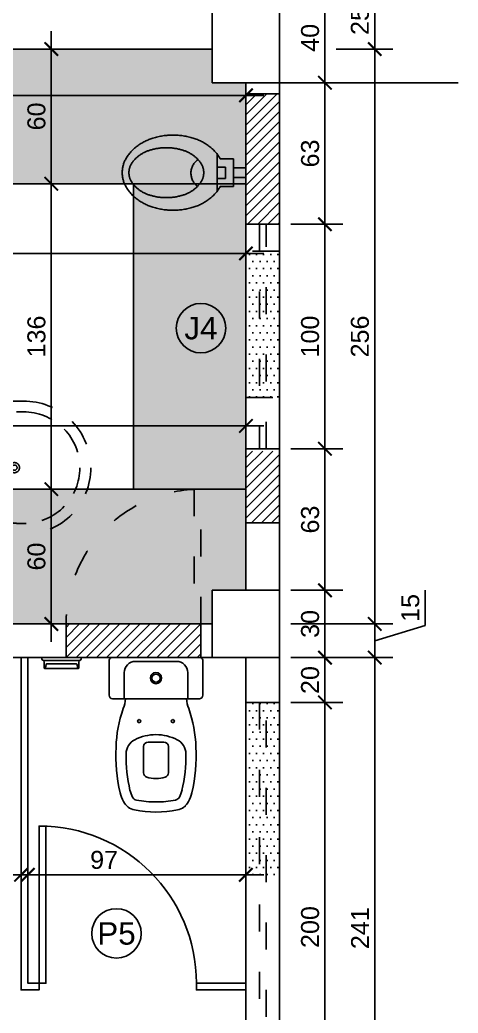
# Model space of a CAD drawing. Header units: millimetres. Extents: x 175 to 8625, y 306 to 3276.
# Drawn here: x 6472.6 to 6667.5, y 1021.3 to 1463.6 of the extents above; entities that cross this region are included whole.
import ezdxf
from ezdxf.enums import TextEntityAlignment as Align

# ---------------------------------------------------------------- set-up
doc = ezdxf.new("R2010")
doc.units = ezdxf.units.MM
doc.linetypes.add('ACAD_ISO03W100', pattern=[30, 12, -18])
for name, color, linetype in [('construir', 10, 'Continuous'), ('COTA', 8, 'Continuous'), ('demolir', 40, 'ACAD_ISO03W100'), ('Esquadrias', 4, 'Continuous'), ('Estrutura', 49, 'Continuous'), ('HACHURA', 8, 'Continuous'), ('LAYOUT', 7, 'Continuous'), ('LEGENDA', 7, 'Continuous'), ('PAREDE', 5, 'Continuous'), ('Texto', 7, 'Continuous')]:
    doc.layers.add(name, color=color, linetype=linetype)
doc.styles.add('ARIAL', font='Arial.ttf')
doc.dimstyles.new('COTA 50', dxfattribs={"dimscale": 0.5, "dimtxt": 16, "dimasz": 12, "dimexe": 16, "dimexo": 10, "dimgap": 5, "dimtad": 1, "dimrnd": 0.5, "dimtxsty": 'ARIAL', "dimblk": 'ARCHTICK', "dimcen": 2.5, "dimdle": 16, "dimclrd": 8, "dimclre": 8, "dimclrt": 7, "dimadec": 0, "dimazin": 0, "dimtfac": 1, "dimtmove": 1, "dimatfit": 3, "dimfxl": 1, "dimarcsym": 0})
pattern_1 = [(45, (522.1333, -8208.3852), (-2.245064, 2.245064), [])]

# ---------------------------------------------------------------- blocks, each defined once
blk = doc.blocks.new('BACIAVEST')
for p, q in [((-0.0839, -0.1285), (0.0829, -0.1285)), ((0.0829, -0.1285), (-0.0839, -0.1285)), ((0.0247, -0.0915), (-0.0258, -0.0915)), ((-0.0258, -0.0915), (-0.0258, -0.1285)), ((0.0247, -0.1285), (0.0247, -0.0915))]:
    blk.add_line(p, q)
for points in [[(-0.0214, -0.0552), (-0.0214, 0), (0.0214, 0), (0.0214, -0.0552)], [(-0.062, -0.114), (-0.062, -0.0552), (0.061, -0.0552), (0.061, -0.114)]]:
    blk.add_lwpolyline(points)
for points in [[(-0.062, -0.114, 0.105928), (-0.1189, -0.1642, 0.08512), (-0.1545, -0.2348, 0.0745), (-0.1679, -0.3241, 0.0745)], [(-0.1679, -0.3241, 0.0745), (-0.1545, -0.4134, 0.08512), (-0.1189, -0.484, 0.106253), (-0.0618, -0.5343, 0.128261), (-0.0005, -0.5503, 0.128261), (0.0608, -0.5343, 0.106253), (0.1178, -0.484, 0.08512), (0.1535, -0.4134, 0.0745), (0.1669, -0.3241, 0.0745), (0.1535, -0.2348, 0.08512), (0.1178, -0.1642, 0.105928), (0.061, -0.114, 0.128261)]]:
    blk.add_lwpolyline(points, format="xyb")
blk.add_lwpolyline([(-0.1118, -0.354, 0.067622), (-0.1028, -0.4202, 0.079943), (-0.0792, -0.4716, 0.107109), (-0.0405, -0.509, 0.139601), (-0.0005, -0.5204, 0.139601), (0.0395, -0.509, 0.107109), (0.0781, -0.4716, 0.079943), (0.1017, -0.4202, 0.067622), (0.1107, -0.354, 0.067622), (0.1017, -0.2878, 0.079943), (0.0781, -0.2363, 0.107109), (0.0395, -0.1989, 0.139601), (-0.0005, -0.1875, 0.139601), (-0.0405, -0.1989, 0.107109), (-0.0792, -0.2363, 0.079943), (-0.1028, -0.2878, 0.067622)], format="xyb", close=True)
blk.add_arc((-0.0023, -0.1712), 0.0733, 216.5851, 325.3227)
blk = doc.blocks.new('PIA15')
for p, q in [((-26.85, 4.15), (-26.85, 23.72)), ((-24.05, 26.52), (29.7, 26.52)), ((32.5, 23.72), (32.5, 4.15)), ((-13.24, 17.14), (18.89, 17.14)), ((-22.03, 8.58), (-22.03, 8.58)), ((-22.03, 4.23), (-22.03, 8.58)), ((27.6, 8.58), (27.6, 4.23))]:
    blk.add_line(p, q)
blk.add_lwpolyline([(-26.85, 4.15, 0.194066), (-17.81, -16.14, 0.194066), (2.78, -24.48, 0.194406), (23.43, -16.17, 0.194406), (32.5, 4.15)], format="xyb")
for centre, radius in [((-6.9, 21.72), 1.91), ((2.78, 21.72), 1.87), ((12.51, 21.72), 1.87), ((2.75, 9.48), 2.25), ((2.75, 9.48), 1.16)]:
    blk.add_circle(centre, radius)
for centre, radius, start, end in [((-24.05, 23.72), 2.8, 90, 180), ((29.7, 23.72), 2.8, 0, 90), ((-13.36, 8.47), 8.67, 89.1871, 179.2714), ((18.86, 8.47), 8.67, 0.7286, 90.8129), ((2.78, 5.26), 24.84, 182.3832, 226.1916), ((2.78, 5.26), 24.84, 313.8084, 357.6168), ((2.78, 5.26), 24.84, 226.1916, 270), ((2.78, 5.26), 24.84, 270, 313.8084)]:
    blk.add_arc(centre, radius, start, end)
blk = doc.blocks.new('_ArchTick')
at = {"layer": 'Texto', "color": 0, "const_width": 0.15}
blk.add_lwpolyline([(-0.5, -0.5), (0.5, 0.5)], dxfattribs=at)
blk = doc.blocks.new('*D51')
at = {"layer": 'COTA', "color": 8, "lineweight": -2, "transparency": 16777216}
for p, q in [((6573.13, 1385.6), (6573.13, 1351.6)), ((6013.13, 1364.6), (6013.13, 1351.6)), ((6581.13, 1359.6), (6005.13, 1359.6))]:
    blk.add_line(p, q, dxfattribs=at)
at = {"layer": 'Defpoints', "color": 0, "lineweight": -3, "transparency": 16777216}
for p in [(6573.13, 1390.6), (6013.13, 1369.6), (6013.13, 1359.6)]:
    blk.add_point(p, dxfattribs=at)
at = {"layer": 'COTA', "color": 8, "lineweight": -2, "transparency": 16777216, "xscale": 6, "yscale": 6, "zscale": 6, "rotation": 180}
blk.add_blockref('_ArchTick', (6013.13, 1359.6), dxfattribs=at)
at = {"layer": 'COTA', "color": 8, "lineweight": -2, "transparency": 16777216, "xscale": 6, "yscale": 6, "zscale": 6}
blk.add_blockref('_ArchTick', (6573.13, 1359.6), dxfattribs=at)
at = {"layer": 'COTA', "color": 7, "lineweight": -2, "transparency": 16777216, "insert": (6293.13, 1366.19), "char_height": 8, "attachment_point": 5, "style": 'ARIAL'}
blk.add_mtext('560', dxfattribs=at)
blk = doc.blocks.new('IND.ESQ.')
at = {"layer": 'Texto'}
blk.add_circle((0, 0), 5.5, dxfattribs=at)
at = {"layer": 'Texto', "style": 'ARIAL'}
blk.add_attdef('PP', text='', height=5, dxfattribs=at).set_placement((0, 0), align=Align.MIDDLE_CENTER)
blk = doc.blocks.new('*D66')
at = {"layer": 'COTA', "color": 8, "lineweight": -2, "transparency": 16777216}
for p, q in [((6406.13, 1094.6), (6406.13, 1074.88)), ((6473.13, 1094.6), (6473.13, 1074.88)), ((6398.13, 1082.88), (6481.13, 1082.88))]:
    blk.add_line(p, q, dxfattribs=at)
at = {"layer": 'Defpoints', "color": 0, "lineweight": -3, "transparency": 16777216}
for p in [(6406.13, 1099.6), (6473.13, 1099.6), (6473.13, 1082.88)]:
    blk.add_point(p, dxfattribs=at)
at = {"layer": 'COTA', "color": 8, "lineweight": -2, "transparency": 16777216, "xscale": 6, "yscale": 6, "zscale": 6, "rotation": 180}
blk.add_blockref('_ArchTick', (6406.13, 1082.88), dxfattribs=at)
at = {"layer": 'COTA', "color": 8, "lineweight": -2, "transparency": 16777216, "xscale": 6, "yscale": 6, "zscale": 6}
blk.add_blockref('_ArchTick', (6473.13, 1082.88), dxfattribs=at)
at = {"layer": 'COTA', "color": 7, "lineweight": -2, "transparency": 16777216, "insert": (6439.63, 1089.47), "char_height": 8, "attachment_point": 5, "style": 'ARIAL'}
blk.add_mtext('67', dxfattribs=at)
blk = doc.blocks.new('*D67')
at = {"layer": 'COTA', "color": 8, "lineweight": -2, "transparency": 16777216}
for p, q in [((6476.13, 1102.1), (6476.13, 1074.88)), ((6573.13, 1102.1), (6573.13, 1074.88)), ((6468.13, 1082.88), (6581.13, 1082.88))]:
    blk.add_line(p, q, dxfattribs=at)
at = {"layer": 'Defpoints', "color": 0, "lineweight": -3, "transparency": 16777216}
for p in [(6476.13, 1107.1), (6573.13, 1107.1), (6573.13, 1082.88)]:
    blk.add_point(p, dxfattribs=at)
at = {"layer": 'COTA', "color": 8, "lineweight": -2, "transparency": 16777216, "xscale": 6, "yscale": 6, "zscale": 6, "rotation": 180}
blk.add_blockref('_ArchTick', (6476.13, 1082.88), dxfattribs=at)
at = {"layer": 'COTA', "color": 8, "lineweight": -2, "transparency": 16777216, "xscale": 6, "yscale": 6, "zscale": 6}
blk.add_blockref('_ArchTick', (6573.13, 1082.88), dxfattribs=at)
at = {"layer": 'COTA', "color": 7, "lineweight": -2, "transparency": 16777216, "insert": (6510.05, 1089.47), "char_height": 8, "attachment_point": 5, "style": 'ARIAL'}
blk.add_mtext('97', dxfattribs=at)
blk = doc.blocks.new('*D72')
at = {"layer": 'COTA', "color": 8, "lineweight": -2, "transparency": 16777216}
for p, q in [((6630.46, 1483.6), (6630.46, 1442.6)), ((6609.72, 1475.6), (6638.46, 1475.6)), ((6613.31, 1450.6), (6638.46, 1450.6))]:
    blk.add_line(p, q, dxfattribs=at)
at = {"layer": 'Defpoints', "color": 0, "lineweight": -3, "transparency": 16777216}
for p in [(6604.72, 1475.6), (6608.31, 1450.6), (6630.46, 1450.6)]:
    blk.add_point(p, dxfattribs=at)
at = {"layer": 'COTA', "color": 8, "lineweight": -2, "transparency": 16777216, "xscale": 6, "yscale": 6, "zscale": 6}
for p, rotation in [((6630.46, 1475.6), 90), ((6630.46, 1450.6), 270)]:
    blk.add_blockref('_ArchTick', p, dxfattribs=dict(at, rotation=rotation))
at = {"layer": 'COTA', "color": 7, "lineweight": -2, "transparency": 16777216, "insert": (6623.88, 1463.1), "char_height": 8, "attachment_point": 5, "rotation": 90, "style": 'ARIAL'}
blk.add_mtext('25', dxfattribs=at)
blk = doc.blocks.new('*D73')
at = {"layer": 'COTA', "color": 8, "lineweight": -2, "transparency": 16777216}
for p, q in [((6630.46, 1458.6), (6630.46, 1186.6)), ((6613.31, 1450.6), (6638.46, 1450.6)), ((6593.13, 1194.6), (6638.46, 1194.6))]:
    blk.add_line(p, q, dxfattribs=at)
at = {"layer": 'Defpoints', "color": 0, "lineweight": -3, "transparency": 16777216}
for p in [(6608.31, 1450.6), (6588.13, 1194.6), (6630.46, 1194.6)]:
    blk.add_point(p, dxfattribs=at)
at = {"layer": 'COTA', "color": 8, "lineweight": -2, "transparency": 16777216, "xscale": 6, "yscale": 6, "zscale": 6}
for p, rotation in [((6630.46, 1450.6), 90), ((6630.46, 1194.6), 270)]:
    blk.add_blockref('_ArchTick', p, dxfattribs=dict(at, rotation=rotation))
at = {"layer": 'COTA', "color": 7, "lineweight": -2, "transparency": 16777216, "insert": (6623.88, 1322.6), "char_height": 8, "attachment_point": 5, "rotation": 90, "style": 'ARIAL'}
blk.add_mtext('256', dxfattribs=at)
blk = doc.blocks.new('*D74')
at = {"layer": 'COTA', "color": 8, "lineweight": -2, "transparency": 16777216}
for p, q in [((6652.88, 1193.83), (6652.88, 1209.6)), ((6630.46, 1202.6), (6630.46, 1171.6)), ((6593.13, 1194.6), (6638.46, 1194.6)), ((6630.46, 1187.1), (6652.88, 1193.83)), ((6593.13, 1179.6), (6638.46, 1179.6))]:
    blk.add_line(p, q, dxfattribs=at)
at = {"layer": 'Defpoints', "color": 0, "lineweight": -3, "transparency": 16777216}
for p in [(6588.13, 1194.6), (6588.13, 1179.6), (6630.46, 1179.6)]:
    blk.add_point(p, dxfattribs=at)
at = {"layer": 'COTA', "color": 8, "lineweight": -2, "transparency": 16777216, "xscale": 6, "yscale": 6, "zscale": 6}
for p, rotation in [((6630.46, 1194.6), 90), ((6630.46, 1179.6), 270)]:
    blk.add_blockref('_ArchTick', p, dxfattribs=dict(at, rotation=rotation))
at = {"layer": 'COTA', "color": 7, "lineweight": -2, "transparency": 16777216, "insert": (6646.29, 1201.71), "char_height": 8, "attachment_point": 5, "rotation": 90, "style": 'ARIAL'}
blk.add_mtext('15', dxfattribs=at)
blk = doc.blocks.new('*D75')
at = {"layer": 'COTA', "color": 8, "lineweight": -2, "transparency": 16777216}
for p, q in [((6630.46, 1187.6), (6630.46, 930.6)), ((6593.13, 1179.6), (6638.46, 1179.6)), ((6593.13, 938.6), (6638.46, 938.6))]:
    blk.add_line(p, q, dxfattribs=at)
at = {"layer": 'Defpoints', "color": 0, "lineweight": -3, "transparency": 16777216}
for p in [(6588.13, 1179.6), (6588.13, 938.6), (6630.46, 938.6)]:
    blk.add_point(p, dxfattribs=at)
at = {"layer": 'COTA', "color": 8, "lineweight": -2, "transparency": 16777216, "xscale": 6, "yscale": 6, "zscale": 6}
for p, rotation in [((6630.46, 1179.6), 90), ((6630.46, 938.6), 270)]:
    blk.add_blockref('_ArchTick', p, dxfattribs=dict(at, rotation=rotation))
at = {"layer": 'COTA', "color": 7, "lineweight": -2, "transparency": 16777216, "insert": (6623.94, 1059.1), "char_height": 8, "attachment_point": 5, "rotation": 90, "style": 'ARIAL'}
blk.add_mtext('241', dxfattribs=at)
blk = doc.blocks.new('*D197')
at = {"layer": 'COTA', "color": 8, "lineweight": -2, "transparency": 16777216}
for p, q in [((6253.13, 1445.6), (6253.13, 1421.98)), ((6245.13, 1429.98), (6581.13, 1429.98)), ((6573.13, 1430.6), (6573.13, 1421.98))]:
    blk.add_line(p, q, dxfattribs=at)
at = {"layer": 'Defpoints', "color": 0, "lineweight": -3, "transparency": 16777216}
for p in [(6253.13, 1450.6), (6573.13, 1435.6), (6573.13, 1429.98)]:
    blk.add_point(p, dxfattribs=at)
at = {"layer": 'COTA', "color": 8, "lineweight": -2, "transparency": 16777216, "xscale": 6, "yscale": 6, "zscale": 6, "rotation": 180}
blk.add_blockref('_ArchTick', (6253.13, 1429.98), dxfattribs=at)
at = {"layer": 'COTA', "color": 8, "lineweight": -2, "transparency": 16777216, "xscale": 6, "yscale": 6, "zscale": 6}
blk.add_blockref('_ArchTick', (6573.13, 1429.98), dxfattribs=at)
at = {"layer": 'COTA', "color": 7, "lineweight": -2, "transparency": 16777216, "insert": (6413.13, 1436.57), "char_height": 8, "attachment_point": 5, "style": 'ARIAL'}
blk.add_mtext('320', dxfattribs=at)
blk = doc.blocks.new('*D198')
at = {"layer": 'COTA', "color": 8, "lineweight": -2, "transparency": 16777216}
for p, q in [((6486.56, 1458.6), (6486.56, 1382.6)), ((6553.13, 1450.6), (6478.56, 1450.6)), ((6518.13, 1390.6), (6478.56, 1390.6))]:
    blk.add_line(p, q, dxfattribs=at)
at = {"layer": 'Defpoints', "color": 0, "lineweight": -3, "transparency": 16777216}
for p in [(6558.13, 1450.6), (6486.56, 1390.6), (6523.13, 1390.6)]:
    blk.add_point(p, dxfattribs=at)
at = {"layer": 'COTA', "color": 8, "lineweight": -2, "transparency": 16777216, "xscale": 6, "yscale": 6, "zscale": 6}
for p, rotation in [((6486.56, 1450.6), 90), ((6486.56, 1390.6), 270)]:
    blk.add_blockref('_ArchTick', p, dxfattribs=dict(at, rotation=rotation))
at = {"layer": 'COTA', "color": 7, "lineweight": -2, "transparency": 16777216, "insert": (6479.97, 1420.6), "char_height": 8, "attachment_point": 5, "rotation": 90, "style": 'ARIAL'}
blk.add_mtext('60', dxfattribs=at)
blk = doc.blocks.new('*D199')
at = {"layer": 'COTA', "color": 8, "lineweight": -2, "transparency": 16777216}
for p, q in [((6486.56, 1398.6), (6486.56, 1246.6)), ((6518.13, 1390.6), (6478.56, 1390.6)), ((6503.13, 1254.6), (6478.56, 1254.6))]:
    blk.add_line(p, q, dxfattribs=at)
at = {"layer": 'Defpoints', "color": 0, "lineweight": -3, "transparency": 16777216}
for p in [(6523.13, 1390.6), (6486.56, 1254.6), (6508.13, 1254.6)]:
    blk.add_point(p, dxfattribs=at)
at = {"layer": 'COTA', "color": 8, "lineweight": -2, "transparency": 16777216, "xscale": 6, "yscale": 6, "zscale": 6}
for p, rotation in [((6486.56, 1390.6), 90), ((6486.56, 1254.6), 270)]:
    blk.add_blockref('_ArchTick', p, dxfattribs=dict(at, rotation=rotation))
at = {"layer": 'COTA', "color": 7, "lineweight": -2, "transparency": 16777216, "insert": (6479.97, 1322.6), "char_height": 8, "attachment_point": 5, "rotation": 90, "style": 'ARIAL'}
blk.add_mtext('136', dxfattribs=at)
blk = doc.blocks.new('*D200')
at = {"layer": 'COTA', "color": 8, "lineweight": -2, "transparency": 16777216}
for p, q in [((6486.56, 1262.6), (6486.56, 1186.6)), ((6503.13, 1254.6), (6478.56, 1254.6)), ((6518.13, 1194.6), (6478.56, 1194.6))]:
    blk.add_line(p, q, dxfattribs=at)
at = {"layer": 'Defpoints', "color": 0, "lineweight": -3, "transparency": 16777216}
for p in [(6508.13, 1254.6), (6486.56, 1194.6), (6523.13, 1194.6)]:
    blk.add_point(p, dxfattribs=at)
at = {"layer": 'COTA', "color": 8, "lineweight": -2, "transparency": 16777216, "xscale": 6, "yscale": 6, "zscale": 6}
for p, rotation in [((6486.56, 1254.6), 90), ((6486.56, 1194.6), 270)]:
    blk.add_blockref('_ArchTick', p, dxfattribs=dict(at, rotation=rotation))
at = {"layer": 'COTA', "color": 7, "lineweight": -2, "transparency": 16777216, "insert": (6479.97, 1224.6), "char_height": 8, "attachment_point": 5, "rotation": 90, "style": 'ARIAL'}
blk.add_mtext('60', dxfattribs=at)
blk = doc.blocks.new('*D202')
at = {"layer": 'COTA', "color": 8, "lineweight": -2, "transparency": 16777216}
for p, q in [((6198.13, 1267.6), (6198.13, 1290.76)), ((6573.13, 1277.57), (6573.13, 1290.76)), ((6190.13, 1282.76), (6581.13, 1282.76))]:
    blk.add_line(p, q, dxfattribs=at)
at = {"layer": 'Defpoints', "color": 0, "lineweight": -3, "transparency": 16777216}
for p in [(6573.13, 1282.76), (6573.13, 1272.57), (6198.13, 1262.6)]:
    blk.add_point(p, dxfattribs=at)
at = {"layer": 'COTA', "color": 8, "lineweight": -2, "transparency": 16777216, "xscale": 6, "yscale": 6, "zscale": 6, "rotation": 180}
blk.add_blockref('_ArchTick', (6198.13, 1282.76), dxfattribs=at)
at = {"layer": 'COTA', "color": 8, "lineweight": -2, "transparency": 16777216, "xscale": 6, "yscale": 6, "zscale": 6}
blk.add_blockref('_ArchTick', (6573.13, 1282.76), dxfattribs=at)
at = {"layer": 'COTA', "color": 7, "lineweight": -2, "transparency": 16777216, "insert": (6385.63, 1289.35), "char_height": 8, "attachment_point": 5, "style": 'ARIAL'}
blk.add_mtext('375', dxfattribs=at)
blk = doc.blocks.new('*D240')
at = {"layer": 'COTA', "color": 8, "lineweight": -2, "transparency": 16777216}
for p, q in [((6608.31, 951.6), (6608.31, 1167.6)), ((6593.13, 1159.6), (6616.31, 1159.6)), ((6593.13, 959.6), (6616.31, 959.6))]:
    blk.add_line(p, q, dxfattribs=at)
at = {"layer": 'Defpoints', "color": 0, "lineweight": -3, "transparency": 16777216}
for p in [(6588.13, 1159.6), (6608.31, 1159.6), (6588.13, 959.6)]:
    blk.add_point(p, dxfattribs=at)
at = {"layer": 'COTA', "color": 8, "lineweight": -2, "transparency": 16777216, "xscale": 6, "yscale": 6, "zscale": 6}
for p, rotation in [((6608.31, 1159.6), 90), ((6608.31, 959.6), 270)]:
    blk.add_blockref('_ArchTick', p, dxfattribs=dict(at, rotation=rotation))
at = {"layer": 'COTA', "color": 7, "lineweight": -2, "transparency": 16777216, "insert": (6601.72, 1059.6), "char_height": 8, "attachment_point": 5, "rotation": 90, "style": 'ARIAL'}
blk.add_mtext('200', dxfattribs=at)
blk = doc.blocks.new('*D241')
at = {"layer": 'COTA', "color": 8, "lineweight": -2, "transparency": 16777216}
for p, q in [((6608.31, 1151.6), (6608.31, 1187.6)), ((6593.13, 1179.6), (6616.31, 1179.6)), ((6593.13, 1159.6), (6616.31, 1159.6))]:
    blk.add_line(p, q, dxfattribs=at)
at = {"layer": 'Defpoints', "color": 0, "lineweight": -3, "transparency": 16777216}
for p in [(6588.13, 1179.6), (6608.31, 1179.6), (6588.13, 1159.6)]:
    blk.add_point(p, dxfattribs=at)
at = {"layer": 'COTA', "color": 8, "lineweight": -2, "transparency": 16777216, "xscale": 6, "yscale": 6, "zscale": 6}
for p, rotation in [((6608.31, 1179.6), 90), ((6608.31, 1159.6), 270)]:
    blk.add_blockref('_ArchTick', p, dxfattribs=dict(at, rotation=rotation))
at = {"layer": 'COTA', "color": 7, "lineweight": -2, "transparency": 16777216, "insert": (6601.72, 1169.6), "char_height": 8, "attachment_point": 5, "rotation": 90, "style": 'ARIAL'}
blk.add_mtext('20', dxfattribs=at)
blk = doc.blocks.new('*D242')
at = {"layer": 'COTA', "color": 8, "lineweight": -2, "transparency": 16777216}
for p, q in [((6608.31, 1171.6), (6608.31, 1217.6)), ((6593.13, 1209.6), (6616.31, 1209.6)), ((6593.13, 1179.6), (6616.31, 1179.6))]:
    blk.add_line(p, q, dxfattribs=at)
at = {"layer": 'Defpoints', "color": 0, "lineweight": -3, "transparency": 16777216}
for p in [(6588.13, 1209.6), (6608.31, 1209.6), (6588.13, 1179.6)]:
    blk.add_point(p, dxfattribs=at)
at = {"layer": 'COTA', "color": 8, "lineweight": -2, "transparency": 16777216, "xscale": 6, "yscale": 6, "zscale": 6}
for p, rotation in [((6608.31, 1209.6), 90), ((6608.31, 1179.6), 270)]:
    blk.add_blockref('_ArchTick', p, dxfattribs=dict(at, rotation=rotation))
at = {"layer": 'COTA', "color": 7, "lineweight": -2, "transparency": 16777216, "insert": (6601.72, 1194.6), "char_height": 8, "attachment_point": 5, "rotation": 90, "style": 'ARIAL'}
blk.add_mtext('30', dxfattribs=at)
blk = doc.blocks.new('*D243')
at = {"layer": 'COTA', "color": 8, "lineweight": -2, "transparency": 16777216}
for p, q in [((6608.31, 1201.6), (6608.31, 1280.57)), ((6593.13, 1272.57), (6616.31, 1272.57)), ((6593.13, 1209.6), (6616.31, 1209.6))]:
    blk.add_line(p, q, dxfattribs=at)
at = {"layer": 'Defpoints', "color": 0, "lineweight": -3, "transparency": 16777216}
for p in [(6588.13, 1272.57), (6608.31, 1272.57), (6588.13, 1209.6)]:
    blk.add_point(p, dxfattribs=at)
at = {"layer": 'COTA', "color": 8, "lineweight": -2, "transparency": 16777216, "xscale": 6, "yscale": 6, "zscale": 6}
for p, rotation in [((6608.31, 1272.57), 90), ((6608.31, 1209.6), 270)]:
    blk.add_blockref('_ArchTick', p, dxfattribs=dict(at, rotation=rotation))
at = {"layer": 'COTA', "color": 7, "lineweight": -2, "transparency": 16777216, "insert": (6601.72, 1241.08), "char_height": 8, "attachment_point": 5, "rotation": 90, "style": 'ARIAL'}
blk.add_mtext('63', dxfattribs=at)
blk = doc.blocks.new('*D244')
at = {"layer": 'COTA', "color": 8, "lineweight": -2, "transparency": 16777216}
for p, q in [((6608.31, 1264.57), (6608.31, 1380.6)), ((6593.13, 1372.6), (6616.31, 1372.6)), ((6593.13, 1272.57), (6616.31, 1272.57))]:
    blk.add_line(p, q, dxfattribs=at)
at = {"layer": 'Defpoints', "color": 0, "lineweight": -3, "transparency": 16777216}
for p in [(6588.13, 1372.6), (6608.31, 1372.6), (6588.13, 1272.57)]:
    blk.add_point(p, dxfattribs=at)
at = {"layer": 'COTA', "color": 8, "lineweight": -2, "transparency": 16777216, "xscale": 6, "yscale": 6, "zscale": 6}
for p, rotation in [((6608.31, 1372.6), 90), ((6608.31, 1272.57), 270)]:
    blk.add_blockref('_ArchTick', p, dxfattribs=dict(at, rotation=rotation))
at = {"layer": 'COTA', "color": 7, "lineweight": -2, "transparency": 16777216, "insert": (6601.72, 1322.58), "char_height": 8, "attachment_point": 5, "rotation": 90, "style": 'ARIAL'}
blk.add_mtext('100', dxfattribs=at)
blk = doc.blocks.new('*D245')
at = {"layer": 'COTA', "color": 8, "lineweight": -2, "transparency": 16777216}
for p, q in [((6608.31, 1364.6), (6608.31, 1443.6)), ((6593.13, 1435.6), (6616.31, 1435.6)), ((6593.13, 1372.6), (6616.31, 1372.6))]:
    blk.add_line(p, q, dxfattribs=at)
at = {"layer": 'Defpoints', "color": 0, "lineweight": -3, "transparency": 16777216}
for p in [(6588.13, 1435.6), (6608.31, 1435.6), (6588.13, 1372.6)]:
    blk.add_point(p, dxfattribs=at)
at = {"layer": 'COTA', "color": 8, "lineweight": -2, "transparency": 16777216, "xscale": 6, "yscale": 6, "zscale": 6}
for p, rotation in [((6608.31, 1435.6), 90), ((6608.31, 1372.6), 270)]:
    blk.add_blockref('_ArchTick', p, dxfattribs=dict(at, rotation=rotation))
at = {"layer": 'COTA', "color": 7, "lineweight": -2, "transparency": 16777216, "insert": (6601.72, 1404.1), "char_height": 8, "attachment_point": 5, "rotation": 90, "style": 'ARIAL'}
blk.add_mtext('63', dxfattribs=at)
blk = doc.blocks.new('*D246')
at = {"layer": 'COTA', "color": 8, "lineweight": -2, "transparency": 16777216}
for p, q in [((6608.31, 1427.6), (6608.31, 1483.6)), ((6593.13, 1475.6), (6616.31, 1475.6)), ((6593.13, 1435.6), (6616.31, 1435.6))]:
    blk.add_line(p, q, dxfattribs=at)
at = {"layer": 'Defpoints', "color": 0, "lineweight": -3, "transparency": 16777216}
for p in [(6588.13, 1475.6), (6608.31, 1475.6), (6588.13, 1435.6)]:
    blk.add_point(p, dxfattribs=at)
at = {"layer": 'COTA', "color": 8, "lineweight": -2, "transparency": 16777216, "xscale": 6, "yscale": 6, "zscale": 6}
for p, rotation in [((6608.31, 1475.6), 90), ((6608.31, 1435.6), 270)]:
    blk.add_blockref('_ArchTick', p, dxfattribs=dict(at, rotation=rotation))
at = {"layer": 'COTA', "color": 7, "lineweight": -2, "transparency": 16777216, "insert": (6601.72, 1455.6), "char_height": 8, "attachment_point": 5, "rotation": 90, "style": 'ARIAL'}
blk.add_mtext('40', dxfattribs=at)
blk = doc.blocks.new('VS CX - PLANTA')
at = {"color": 9, "linetype": 'Continuous'}
for p, q in [((-5.5, 51.3), (-5.5, 39.66)), ((5.5, 51.3), (5.5, 39.66)), ((-3.5, 37.66), (3.5, 37.66))]:
    blk.add_line(p, q, dxfattribs=at)
at = {"color": 9, "linetype": 'Continuous', "ltscale": 5}
for p, q in [((-14.1, 18.3), (-14.1, 6.7)), ((14.1, 18.3), (14.1, 6.7)), ((-9.1, 1.7), (0, 1.7)), ((9.1, 1.7), (0, 1.7))]:
    blk.add_line(p, q, dxfattribs=at)
at = {"linetype": 'Continuous', "ltscale": 5}
for p in [(-13.56, 18.3), (13.56, 18.3)]:
    blk.add_line(p, (0, 18.3), dxfattribs=at)
blk.add_lwpolyline([(13.56, 18.3, -0.056416), (14.55, 22.7, 0.079929), (17.75, 39.88, 0.068257), (15.95, 60.2, 0.052344), (14.48, 64.12, 0.23374), (9.52, 67.86, 0.098725), (-9.52, 67.86, 0.233803), (-14.48, 64.12, 0.052356), (-15.95, 60.2, 0.068131), (-17.75, 39.94, 0.080193), (-14.55, 22.7, -0.056378), (-13.56, 18.3), (-19.3, 18.3, 0.41424), (-20.8, 16.8), (-20.8, 1.2, 0.414167), (-19.6, 0), (19.6, 0, 0.414167), (20.8, 1.2), (20.8, 16.8, 0.414267), (19.3, 18.3)], format="xyb", close=True)
at = {"linetype": 'Continuous'}
blk.add_circle((0, 9.15), 2.5, dxfattribs=at)
at = {"color": 9, "linetype": 'Continuous'}
blk.add_circle((0, 9.15), 1.8, dxfattribs=at)
at = {"linetype": 'Continuous', "ltscale": 5}
for centre, radius, start, end in [((3.4, 55.14), 15.5, 153.3514, 165.3423), ((-8.22, 60.98), 2.5, 99.6913, 153.3651), ((0.01, 20.11), 44.19, 90.0085, 101.2875), ((0, 20.09), 44.21, 78.625, 90.0036), ((8.22, 60.98), 2.5, 26.6178, 78.3765), ((-3.4, 55.15), 15.5, 14.6385, 26.6424), ((57.16, 43.49), 70.5, 167.1244, 180.5295), ((-57.17, 43.49), 70.51, 359.4596, 12.8751), ((-6.33, 42.89), 7, 180.5826, 243.8431), ((6.33, 42.89), 7, 296.1569, 359.4174), ((0, 54.75), 20.45, 242.5778, 270.0077), ((0, 54.75), 20.44, 270.0008, 297.4329), ((-7.5, 28.3), 0.7, 90, 270), ((-7.5, 28.3), 0.7, 270, 90), ((7.5, 28.3), 0.7, 90, 270), ((7.5, 28.3), 0.7, 270, 90)]:
    blk.add_arc(centre, radius, start, end, dxfattribs=at)
at = {"color": 9, "linetype": 'Continuous'}
for centre, radius, start, end in [((-3.5, 51.3), 2, 108.223, 180), ((0, 40.66), 13.19, 71.777, 108.223), ((3.5, 51.3), 2, 0, 71.777), ((-3.5, 39.66), 2, 180, 270)]:
    blk.add_arc(centre, radius, start, end, dxfattribs=at)
at = {"color": 9, "linetype": 'Continuous', "ltscale": 25}
blk.add_arc((3.5, 39.66), 2, 270, 0, dxfattribs=at)
at = {"color": 9, "linetype": 'Continuous', "ltscale": 5}
for centre, start, end in [((-9.1, 6.7), 180, 270), ((9.1, 6.7), 270, 0)]:
    blk.add_arc(centre, 5, start, end, dxfattribs=at)
at = {"color": 0, "linetype": 'ByBlock', "ltscale": 5}
blk.add_point((12.91, 66.18), dxfattribs=at)
blk = doc.blocks.new('PAPELEIRA - PLANTA')
blk.add_lwpolyline([(-4.84, -7.42, 0.415896), (-4.53, -7.73), (-2, -7.73, -0.331623), (-1.21, -8.31, 0.331667), (-0.62, -8.76), (-0.42, -8.76, 0.423394), (0, -8.34), (0, 8.34, 0.414552), (-0.41, 8.76), (-0.62, 8.76, 0.33125), (-1.21, 8.31, -0.331623), (-2, 7.73), (-4.53, 7.73, 0.416002), (-4.84, 7.42)], format="xyb", close=True)
at = {"color": 9, "linetype": 'Continuous', "ltscale": 2.5}
blk.add_lwpolyline([(-4.84, 7.42, 0.373522), (-4.57, 7.11), (-3.05, 6.9, -0.374701), (-2.78, 6.59), (-2.78, -6.59, -0.374986), (-3.05, -6.9), (-4.57, -7.11, 0.373209), (-4.84, -7.42, 0.00147)], format="xyb", dxfattribs=at)
at = {"linetype": 'Continuous', "ltscale": 2.5}
blk.add_lwpolyline([(-1.24, -8.24), (-1.24, 8.24)], dxfattribs=at)

msp = doc.modelspace()

# ---------------------------------------------------------------- hatches: boundary and pattern name
at = {"layer": 'construir'}
h = msp.add_hatch(dxfattribs=at)
h.set_pattern_fill('ANSI31', color=256, style=0)
h.set_pattern_definition(pattern_1)
h.paths.add_polyline_path([(6588.133, 1430.603), (6573.133, 1430.603), (6573.133, 1372.603), (6588.133, 1372.603)])
h.paths.add_polyline_path([(6588.133, 1271.567), (6573.133, 1271.567), (6573.133, 1239.603), (6588.133, 1239.603)])
h.paths.add_polyline_path([(6553.133, 1194.603), (6493.133, 1194.603), (6493.133, 1179.603), (6553.133, 1179.603)])
h = msp.add_hatch(dxfattribs=at)
h.set_pattern_fill('ANSI31', color=256, style=0)
h.set_pattern_definition(pattern_1)
h.paths.add_polyline_path([(6013.133, 1340.603), (5998.133, 1340.603), (5998.133, 1330.603), (6003.133, 1330.603), (6013.133, 1330.603)])
h.paths.add_polyline_path([(6460.133, 1194.603), (6198.133, 1194.603), (6198.133, 1254.603), (6198.133, 1330.603), (6035.133, 1330.603), (6020.133, 1330.603), (6003.133, 1330.603), (5998.133, 1330.603), (5998.133, 1325.603), (5998.133, 1315.603), (6013.133, 1315.603), (6141.233, 1315.603, -0.0305024), (6141.308, 1315.603), (6183.133, 1315.603), (6183.133, 1165.603), (6013.133, 1165.603), (6013.133, 1194.603), (5998.133, 1194.603), (5955.133, 1194.603), (5933.133, 1194.603), (5933.133, 1179.603), (5998.133, 1179.603), (5998.133, 1165.603), (5933.133, 1165.603), (5933.133, 1150.603), (5955.133, 1150.603), (6173.133, 1150.603), (6198.133, 1150.603), (6198.133, 1179.603), (6460.133, 1179.603)])
h.paths.add_polyline_path([(6588.133, 959.603), (6588.133, 903.603), (6573.133, 903.603), (6573.133, 923.603), (5933.133, 923.603), (5933.133, 938.603), (6573.133, 938.603), (6573.133, 959.603)])
h.paths.add_polyline_path([(6013.133, 1315.603), (5998.133, 1315.603), (5998.133, 1305.603), (6013.133, 1305.603)], flags=17)
h.paths.add_polyline_path([(5998.133, 1330.603), (6013.133, 1330.603), (6013.133, 1305.603), (5998.133, 1305.603)])
at = {"layer": 'demolir'}
h = msp.add_hatch(dxfattribs=at)
h.set_pattern_fill('DOTS', color=256, scale=2, style=0)
h.set_pattern_definition([(0, (6438.1333, -4838.4396), (1.5875, 3.175), [0, -3.175])])
h.paths.add_polyline_path([(6582.133, 1360.603), (6579.133, 1360.603), (6579.133, 1295.457), (6582.133, 1295.457)])
h.paths.add_polyline_path([(6588.133, 1360.603), (6582.133, 1360.603), (6582.133, 1295.457), (6588.133, 1295.457)])
h.paths.add_polyline_path([(6579.133, 1360.603), (6573.133, 1360.603), (6573.133, 1295.457), (6579.133, 1295.457)])
h.paths.add_polyline_path([(6588.133, 1082.603), (6573.133, 1082.603), (6573.133, 1159.603), (6588.133, 1159.603)])
at = {"layer": 'HACHURA'}
h = msp.add_hatch(dxfattribs=at)
h.set_pattern_fill('AR-SAND', color=256, scale=0.2, style=0)
h.set_pattern_definition([(37.5, (-3820.442, -9443.8905), (-0.3200063, 9.7882647), [0, -7.7216, 0, -8.636, 0, -8.255]), (7.5, (-3820.442, -9443.89), (8.990466, 14.336502), [0, -4.1656, 0, -6.9596, 0, -2.667]), (-32.5, (-3826.69, -9443.8905), (15.8198474, 0.0287437), [0, -2.54, 0, -9.144, 0, -11.938]), (-42.5, (-3826.69, -9443.89), (15.271129, 4.458586), [0, -1.27, 0, -5.9944, 0, -6.858])])
h.paths.add_polyline_path([(6198.133, 1194.603), (6558.133, 1194.603), (6558.133, 1209.603), (6573.133, 1209.603), (6573.133, 1435.603), (6558.133, 1435.603), (6558.133, 1450.603), (6253.133, 1450.603), (6253.133, 1400.603), (6263.133, 1390.603), (6523.133, 1390.603), (6523.133, 1254.603), (6198.133, 1254.603)])

# ---------------------------------------------------------------- linework, layer by layer
msp.add_line((6588.133, 1435.603), (6667.545, 1435.603))
at = {"layer": 'construir', "color": 1}
for points in [[(6573.133, 1372.603), (6573.133, 1430.603), (6588.133, 1430.603), (6588.133, 1372.603), (6573.133, 1372.603)], [(6573.133, 1239.603), (6573.133, 1272.567), (6588.133, 1272.567), (6588.133, 1239.603), (6573.133, 1239.603)]]:
    msp.add_lwpolyline(points, dxfattribs=at)
at = {"layer": 'construir'}
msp.add_lwpolyline([(6553.133, 1194.603), (6493.133, 1194.603), (6493.133, 1179.603), (6553.133, 1179.603)], close=True, dxfattribs=at)
at = {"layer": 'demolir'}
for points in [[(6588.133, 1360.603), (6573.133, 1360.603), (6573.133, 1295.457), (6588.133, 1295.457), (6588.133, 1360.603)], [(6573.133, 1159.603), (6573.133, 1082.603)], [(6588.133, 1082.603), (6588.133, 1159.603)]]:
    msp.add_lwpolyline(points, dxfattribs=at)
msp.add_lwpolyline([(6553.133, 1194.603), (6553.133, 1254.603), (6550.133, 1254.603), (6550.133, 1194.603)], close=True, dxfattribs=at)
msp.add_arc((6553.133, 1194.603), 60, 90, 180, dxfattribs=at)
at = {"layer": 'Esquadrias', "color": 4}
msp.add_lwpolyline([(6573.133, 1372.603), (6588.133, 1372.603), (6588.133, 1272.567), (6573.133, 1272.567), (6573.133, 1372.603)], dxfattribs=at)
at = {"layer": 'Esquadrias', "color": 4, "linetype": 'ACAD_ISO03W100'}
for points in [[(6579.133, 1372.603), (6579.133, 1272.567)], [(6582.133, 1272.567), (6582.133, 1372.603)]]:
    msp.add_lwpolyline(points, dxfattribs=at)
at = {"layer": 'Esquadrias'}
msp.add_lwpolyline([(6573.133, 959.603), (6588.133, 959.603), (6588.133, 1159.603), (6573.133, 1159.603)], close=True, dxfattribs=at)
at = {"layer": 'Esquadrias', "linetype": 'ACAD_ISO03W100'}
msp.add_lwpolyline([(6579.133, 959.603), (6582.133, 959.603), (6582.133, 1159.603), (6579.133, 1159.603)], close=True, dxfattribs=at)
at = {"layer": 'Estrutura', "linetype": 'Continuous'}
for points in [[(6558.133, 1435.603), (6588.133, 1435.603), (6588.133, 1475.603), (6558.133, 1475.603)], [(6558.133, 1209.603), (6588.133, 1209.603), (6588.133, 1179.603), (6558.133, 1179.603)]]:
    msp.add_lwpolyline(points, close=True, dxfattribs=at)
at = {"layer": 'LAYOUT', "color": 0}
msp.add_line((6573.133, 1209.603), (6573.133, 1254.603), dxfattribs=at)
at = {"layer": 'LAYOUT'}
msp.add_lwpolyline([(6198.133, 1194.603), (6558.133, 1194.603), (6558.133, 1209.603), (6573.133, 1209.603), (6573.133, 1435.603), (6558.133, 1435.603), (6558.133, 1450.603), (6253.133, 1450.603), (6253.133, 1400.603), (6263.133, 1390.603), (6523.133, 1390.603), (6523.133, 1254.603), (6198.133, 1254.603)], close=True, dxfattribs=at)
for points in [[(6573.133, 1435.603), (6573.133, 1390.603), (6263.133, 1390.603), (6253.133, 1400.603), (6253.133, 1450.603), (6558.133, 1450.603)], [(6523.133, 1254.603), (6573.133, 1254.603)], [(6473.133, 1179.603), (6473.133, 1031.603), (6481.133, 1031.603), (6481.133, 1034.603), (6476.133, 1034.603), (6476.133, 1179.603)], [(6573.133, 1034.603), (6551.133, 1034.603), (6551.133, 1031.603), (6573.133, 1031.603)]]:
    msp.add_lwpolyline(points, dxfattribs=at)
at = {"layer": 'LAYOUT', "linetype": 'Continuous'}
msp.add_lwpolyline([(6481.133, 1034.603), (6484.133, 1034.603), (6484.133, 1104.603), (6481.133, 1104.603)], close=True, dxfattribs=at)
at = {"layer": 'LAYOUT', "color": 9}
msp.add_arc((6481.133, 1034.603), 70, 0, 90, dxfattribs=at)
at = {"layer": 'PAREDE', "color": 5}
for p, q in [((6573.133, 1372.603), (6588.133, 1372.603)), ((6573.133, 1272.567), (6588.133, 1272.567)), ((6573.133, 1262.603), (6573.133, 1272.567)), ((6588.133, 1262.603), (6588.133, 1272.567)), ((6558.133, 1194.603), (6198.133, 1194.603)), ((6558.133, 1179.603), (6588.133, 1179.603))]:
    msp.add_line(p, q, dxfattribs=at)
at = {"layer": 'PAREDE'}
for points in [[(6558.133, 1475.603), (6013.133, 1475.603), (6013.133, 1485.603), (5998.133, 1485.603), (5998.133, 1475.603), (5998.133, 1440.603), (6013.133, 1440.603), (6013.133, 1450.603), (6558.133, 1450.603)], [(6588.133, 1179.603), (6588.133, 1159.603), (6573.133, 1159.603), (6573.133, 1179.603)]]:
    msp.add_lwpolyline(points, dxfattribs=at)
at = {"layer": 'PAREDE', "color": 5}
for points in [[(6573.133, 1435.603), (6573.133, 1372.603), (6588.133, 1372.603), (6588.133, 1435.603)], [(6558.133, 1179.603), (6198.133, 1179.603), (6198.133, 1150.603), (5933.133, 1150.603), (5933.133, 1028.603), (5918.133, 1028.603), (5918.133, 1179.603), (5906.133, 1179.603), (5906.133, 1194.603), (6013.133, 1194.603), (6013.133, 1165.603), (6183.133, 1165.603), (6183.133, 1315.603), (6013.133, 1315.603), (6013.133, 1305.603), (5998.133, 1305.603), (5998.133, 1340.603), (6013.133, 1340.603), (6013.133, 1340.603), (6013.133, 1330.603), (6198.133, 1330.603), (6198.133, 1194.603), (6558.133, 1194.603)], [(6573.133, 1209.603), (6573.133, 1272.567), (6588.133, 1272.567), (6588.133, 1239.603)]]:
    msp.add_lwpolyline(points, dxfattribs=at)
at = {"layer": 'PAREDE', "linetype": 'Continuous'}
for points in [[(6573.133, 1209.603), (6573.133, 1262.603)], [(6588.133, 1262.603), (6588.133, 1209.603)]]:
    msp.add_lwpolyline(points, dxfattribs=at)

# ---------------------------------------------------------------- block references
at = {"layer": 'demolir', "xscale": -100, "yscale": 100, "zscale": 100, "rotation": 270}
msp.add_blockref('BACIAVEST', (6573.133, 1395.603), dxfattribs=at)
at = {"layer": 'demolir', "xscale": -1, "rotation": 90}
msp.add_blockref('PIA15', (6479.655, 1266.944), dxfattribs=at)
at = {"layer": 'LAYOUT', "rotation": 89.99999934382826}
msp.add_blockref('PAPELEIRA - PLANTA', (6491.133, 1179.603), dxfattribs=at)
at = {"layer": 'LAYOUT', "xscale": -1, "rotation": 180}
msp.add_blockref('VS CX - PLANTA', (6533.133, 1179.603), dxfattribs=at)
at = {"layer": 'LEGENDA', "xscale": 2, "yscale": 2, "zscale": 2}
for p, values in [((6553.133, 1326.314), {'PP': 'J4'}), ((6515.553, 1056.775), {'PP': 'P5'})]:
    msp.add_blockref('IND.ESQ.', p, dxfattribs=at).add_auto_attribs(values)

# ---------------------------------------------------------------- dimensions: what is measured, and where the dimension line sits
at = {"layer": 'COTA'}
for base, p1, p2, picture, middle in [((6608.308, 1475.603), (6588.133, 1435.603), (6588.133, 1475.603), '*D246', (6601.724, 1455.603)), ((6630.46, 1450.603), (6604.721, 1475.603), (6608.308, 1450.603), '*D72', (6623.875, 1463.103)), ((6486.555, 1390.603), (6558.133, 1450.603), (6523.133, 1390.603), '*D198', (6479.971, 1420.603)), ((6630.46, 1194.603), (6608.308, 1450.603), (6588.133, 1194.603), '*D73', (6623.875, 1322.603)), ((6608.308, 1435.603), (6588.133, 1372.603), (6588.133, 1435.603), '*D245', (6601.721, 1404.103)), ((6486.555, 1254.603), (6523.133, 1390.603), (6508.133, 1254.603), '*D199', (6479.968, 1322.603)), ((6608.308, 1372.603), (6588.133, 1272.567), (6588.133, 1372.603), '*D244', (6601.724, 1322.585)), ((6608.308, 1272.567), (6588.133, 1209.603), (6588.133, 1272.567), '*D243', (6601.721, 1241.085)), ((6486.555, 1194.603), (6508.133, 1254.603), (6523.133, 1194.603), '*D200', (6479.971, 1224.603)), ((6608.308, 1209.603), (6588.133, 1179.603), (6588.133, 1209.603), '*D242', (6601.721, 1194.603)), ((6630.46, 1179.603), (6588.133, 1194.603), (6588.133, 1179.603), '*D74', (6646.295, 1196.329)), ((6630.46, 938.603), (6588.133, 1179.603), (6588.133, 938.603), '*D75', (6623.944, 1059.103)), ((6608.308, 1179.603), (6588.133, 1159.603), (6588.133, 1179.603), '*D241', (6601.724, 1169.603)), ((6608.308, 1159.603), (6588.133, 959.603), (6588.133, 1159.603), '*D240', (6601.724, 1059.603))]:
    dim = msp.add_linear_dim(base=base, p1=p1, p2=p2, angle=90, dimstyle='COTA 50', dxfattribs=at)
    dim.commit()
    dim.dimension.update_dxf_attribs({"geometry": picture, "text_midpoint": middle})
for base, p1, p2, picture, middle in [((6573.133, 1429.979), (6253.133, 1450.603), (6573.133, 1435.603), '*D197', (6413.133, 1436.566)), ((6013.133, 1359.603), (6573.133, 1390.603), (6013.133, 1369.603), '*D51', (6293.133, 1366.188)), ((6573.133, 1282.763), (6198.133, 1262.603), (6573.133, 1272.567), '*D202', (6385.633, 1289.35)), ((6473.133, 1082.883), (6406.133, 1099.603), (6473.133, 1099.603), '*D66', (6439.633, 1089.468))]:
    dim = msp.add_linear_dim(base=base, p1=p1, p2=p2, dimstyle='COTA 50', dxfattribs=at)
    dim.commit()
    dim.dimension.update_dxf_attribs({"geometry": picture, "text_midpoint": middle})
dim = msp.add_linear_dim(base=(6573.133, 1082.883), p1=(6476.133, 1107.103), p2=(6573.133, 1107.103), dimstyle='COTA 50', dxfattribs=at)
dim.commit()
dim.dimension.update_dxf_attribs({"geometry": '*D67', "text_midpoint": (6510.046, 1082.883), "dimtype": 160})

doc.saveas('drawing.dxf')
